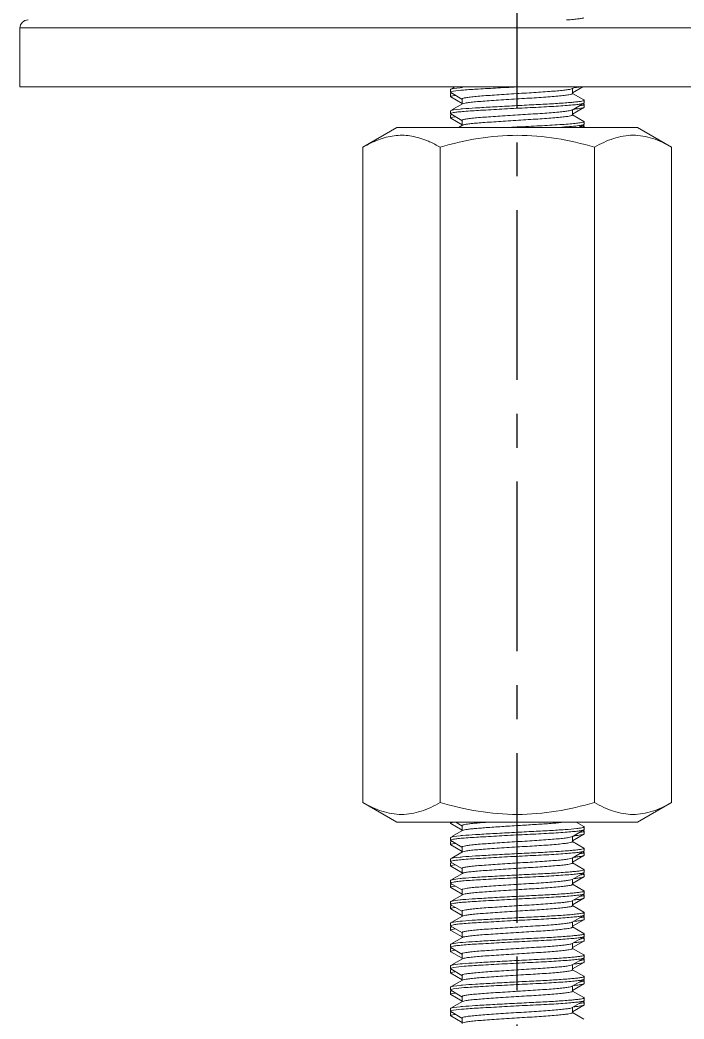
# Model space of a CAD drawing. Header units: millimetres. Extents: x 1334 to 1928, y -1757 to -1337.
# Drawn here: x 1441.32 to 1466.16, y -1656.59 to -1619.19 of the extents above; entities that cross this region are included whole.
import ezdxf

# ---------------------------------------------------------------- set-up
doc = ezdxf.new("R2010")
doc.units = ezdxf.units.MM
doc.header["$LTSCALE"] = 0.1
doc.linetypes.add('CENTERX2', pattern=[101.6, 63.5, -12.7, 12.7, -12.7])
doc.layers.get('0').update_dxf_attribs({"lineweight": 13})
doc.layers.add('CENTER', color=1, linetype='CENTERX2')

msp = doc.modelspace()

# ---------------------------------------------------------------- linework, layer by layer
at = {"color": 7, "linetype": 'Continuous'}
for p, q in [((1441.321, -1619.491), (1441.321, -1621.691)), ((1441.321, -1619.491), (1486.61, -1619.491)), ((1486.61, -1621.691), (1441.321, -1621.691)), ((1457.431, -1621.786), (1457.42, -1621.798)), ((1457.42, -1621.798), (1457.42, -1621.898)), ((1457.533, -1621.758), (1457.431, -1621.786)), ((1457.595, -1621.691), (1457.476, -1621.76)), ((1457.782, -1621.726), (1457.533, -1621.758)), ((1461.976, -1621.76), (1461.942, -1621.774)), ((1461.977, -1621.761), (1461.987, -1621.754)), ((1461.987, -1621.754), (1462.097, -1621.691)), ((1461.987, -1621.914), (1462.372, -1621.691)), ((1461.987, -1621.948), (1461.987, -1621.748)), ((1462.041, -1621.73), (1462.333, -1621.691)), ((1457.43, -1621.908), (1457.42, -1621.898)), ((1457.429, -1621.948), (1457.42, -1621.958)), ((1457.42, -1621.958), (1457.42, -1622.058)), ((1457.42, -1622.058), (1457.438, -1622.044)), ((1457.429, -1622.068), (1457.42, -1622.058)), ((1457.421, -1621.898), (1457.434, -1621.884)), ((1457.44, -1621.944), (1457.429, -1621.948)), ((1457.429, -1622.068), (1457.853, -1622.314)), ((1457.43, -1621.909), (1457.851, -1622.153)), ((1457.434, -1621.884), (1457.443, -1621.881)), ((1457.463, -1621.936), (1457.44, -1621.944)), ((1457.443, -1621.881), (1457.533, -1621.858)), ((1457.444, -1622.042), (1457.577, -1622.014)), ((1457.853, -1622.148), (1457.853, -1622.334)), ((1462.41, -1622.186), (1461.987, -1621.941)), ((1462.42, -1622.198), (1462.379, -1622.22)), ((1462.41, -1622.186), (1462.42, -1622.198)), ((1462.42, -1622.198), (1462.42, -1622.298)), ((1457.533, -1622.558), (1457.431, -1622.586)), ((1457.866, -1622.334), (1457.476, -1622.56)), ((1457.782, -1622.526), (1457.533, -1622.558)), ((1457.876, -1622.329), (1457.866, -1622.334)), ((1461.976, -1622.56), (1461.959, -1622.568)), ((1461.977, -1622.561), (1462.411, -1622.309)), ((1461.987, -1622.714), (1462.412, -1622.468)), ((1461.987, -1622.748), (1461.987, -1622.548)), ((1462.397, -1622.375), (1462.264, -1622.403)), ((1462.412, -1622.348), (1462.377, -1622.328)), ((1462.403, -1622.372), (1462.397, -1622.375)), ((1462.421, -1622.358), (1462.403, -1622.372)), ((1462.411, -1622.308), (1462.42, -1622.298)), ((1462.412, -1622.348), (1462.42, -1622.358)), ((1462.412, -1622.468), (1462.42, -1622.458)), ((1462.42, -1622.358), (1462.42, -1622.458)), ((1457.42, -1622.598), (1457.42, -1622.698)), ((1457.42, -1622.698), (1457.434, -1622.684)), ((1457.43, -1622.708), (1457.42, -1622.698)), ((1457.429, -1622.748), (1457.42, -1622.758)), ((1457.42, -1622.758), (1457.42, -1622.858)), ((1457.42, -1622.858), (1457.438, -1622.844)), ((1457.429, -1622.868), (1457.42, -1622.858)), ((1457.431, -1622.586), (1457.421, -1622.598)), ((1457.439, -1622.744), (1457.429, -1622.748)), ((1457.429, -1622.868), (1457.853, -1623.114)), ((1457.43, -1622.709), (1457.851, -1622.953)), ((1457.434, -1622.684), (1457.443, -1622.681)), ((1457.463, -1622.736), (1457.439, -1622.744)), ((1457.443, -1622.681), (1457.533, -1622.658)), ((1457.444, -1622.842), (1457.577, -1622.814)), ((1457.853, -1622.948), (1457.853, -1623.134)), ((1462.41, -1622.986), (1461.987, -1622.741)), ((1455.42, -1623.218), (1454.147, -1623.953)), ((1455.421, -1623.218), (1464.42, -1623.218)), ((1457.866, -1623.134), (1457.721, -1623.218)), ((1457.898, -1623.121), (1457.866, -1623.134)), ((1459.919, -1623.196), (1459.502, -1623.218)), ((1462.223, -1623.218), (1462.411, -1623.109)), ((1462.397, -1623.175), (1462.264, -1623.203)), ((1462.412, -1623.148), (1462.377, -1623.128)), ((1462.403, -1623.172), (1462.397, -1623.175)), ((1462.421, -1623.158), (1462.403, -1623.172)), ((1462.41, -1622.986), (1462.42, -1622.998)), ((1462.411, -1623.108), (1462.42, -1623.098)), ((1462.412, -1623.148), (1462.42, -1623.158)), ((1462.42, -1622.998), (1462.42, -1623.098)), ((1462.42, -1623.158), (1462.42, -1623.218)), ((1464.42, -1623.218), (1465.694, -1623.953)), ((1454.147, -1648.483), (1454.147, -1623.953)), ((1454.356, -1623.833), (1454.363, -1623.829)), ((1454.363, -1623.829), (1454.375, -1623.821)), ((1457.034, -1648.483), (1457.034, -1623.953)), ((1462.807, -1648.483), (1462.807, -1623.953)), ((1465.485, -1623.833), (1465.478, -1623.829)), ((1465.694, -1648.483), (1465.694, -1623.953)), ((1455.42, -1649.218), (1454.147, -1648.483)), ((1454.363, -1648.607), (1454.354, -1648.602)), ((1454.378, -1648.616), (1454.363, -1648.607)), ((1464.42, -1649.218), (1465.694, -1648.483)), ((1465.478, -1648.607), (1465.486, -1648.602)), ((1464.42, -1649.218), (1455.421, -1649.218)), ((1457.42, -1649.218), (1457.42, -1649.258)), ((1457.42, -1649.258), (1457.438, -1649.244)), ((1457.429, -1649.268), (1457.42, -1649.258)), ((1457.429, -1649.268), (1457.853, -1649.514)), ((1457.444, -1649.242), (1457.551, -1649.218)), ((1457.618, -1649.218), (1457.851, -1649.353)), ((1457.853, -1649.348), (1457.853, -1649.548)), ((1462.41, -1649.386), (1462.12, -1649.218)), ((1462.42, -1649.398), (1462.379, -1649.42)), ((1462.41, -1649.386), (1462.42, -1649.398)), ((1462.411, -1649.508), (1462.42, -1649.498)), ((1462.42, -1649.398), (1462.42, -1649.498)), ((1457.42, -1649.798), (1457.42, -1649.898)), ((1457.431, -1649.786), (1457.421, -1649.798)), ((1457.533, -1649.758), (1457.431, -1649.786)), ((1457.443, -1649.881), (1457.533, -1649.858)), ((1457.866, -1649.534), (1457.476, -1649.76)), ((1457.782, -1649.726), (1457.533, -1649.758)), ((1457.873, -1649.53), (1457.866, -1649.534)), ((1461.976, -1649.76), (1461.951, -1649.771)), ((1461.977, -1649.761), (1462.411, -1649.509)), ((1461.987, -1649.914), (1462.412, -1649.668)), ((1461.987, -1649.948), (1461.987, -1649.761)), ((1462.397, -1649.575), (1462.264, -1649.603)), ((1462.412, -1649.548), (1462.377, -1649.528)), ((1462.403, -1649.572), (1462.397, -1649.575)), ((1462.421, -1649.558), (1462.403, -1649.572)), ((1462.412, -1649.548), (1462.42, -1649.558)), ((1462.412, -1649.668), (1462.42, -1649.658)), ((1462.42, -1649.558), (1462.42, -1649.658)), ((1457.43, -1649.908), (1457.42, -1649.898)), ((1457.429, -1649.948), (1457.42, -1649.958)), ((1457.42, -1649.958), (1457.42, -1650.058)), ((1457.42, -1650.058), (1457.438, -1650.044)), ((1457.429, -1650.068), (1457.42, -1650.058)), ((1457.421, -1649.898), (1457.435, -1649.884)), ((1457.439, -1649.944), (1457.429, -1649.948)), ((1457.429, -1650.068), (1457.853, -1650.314)), ((1457.43, -1649.909), (1457.851, -1650.153)), ((1457.435, -1649.884), (1457.443, -1649.881)), ((1457.463, -1649.936), (1457.439, -1649.944)), ((1457.444, -1650.042), (1457.577, -1650.014)), ((1457.853, -1650.148), (1457.853, -1650.348)), ((1462.41, -1650.186), (1461.987, -1649.941)), ((1462.41, -1650.186), (1462.42, -1650.198)), ((1462.42, -1650.198), (1462.42, -1650.298)), ((1457.42, -1650.598), (1457.42, -1650.698)), ((1457.431, -1650.586), (1457.421, -1650.598)), ((1457.533, -1650.558), (1457.431, -1650.586)), ((1457.866, -1650.334), (1457.476, -1650.56)), ((1457.782, -1650.526), (1457.533, -1650.558)), ((1457.881, -1650.327), (1457.866, -1650.334)), ((1461.976, -1650.56), (1461.957, -1650.568)), ((1461.977, -1650.561), (1462.411, -1650.309)), ((1461.987, -1650.714), (1462.412, -1650.468)), ((1461.987, -1650.748), (1461.987, -1650.561)), ((1462.397, -1650.375), (1462.264, -1650.403)), ((1462.412, -1650.348), (1462.377, -1650.328)), ((1462.403, -1650.372), (1462.397, -1650.375)), ((1462.42, -1650.358), (1462.403, -1650.372)), ((1462.411, -1650.308), (1462.42, -1650.298)), ((1462.412, -1650.348), (1462.42, -1650.358)), ((1462.412, -1650.468), (1462.42, -1650.458)), ((1462.42, -1650.358), (1462.42, -1650.458)), ((1457.43, -1650.708), (1457.42, -1650.698)), ((1457.429, -1650.748), (1457.42, -1650.758)), ((1457.42, -1650.758), (1457.42, -1650.858)), ((1457.42, -1650.858), (1457.438, -1650.844)), ((1457.429, -1650.868), (1457.42, -1650.858)), ((1457.421, -1650.698), (1457.435, -1650.684)), ((1457.44, -1650.744), (1457.429, -1650.748)), ((1457.429, -1650.868), (1457.853, -1651.114)), ((1457.43, -1650.709), (1457.851, -1650.953)), ((1457.435, -1650.684), (1457.443, -1650.681)), ((1457.463, -1650.736), (1457.44, -1650.744)), ((1457.443, -1650.681), (1457.533, -1650.658)), ((1457.444, -1650.842), (1457.577, -1650.814)), ((1457.853, -1650.948), (1457.853, -1651.148)), ((1462.41, -1650.986), (1461.987, -1650.741)), ((1462.42, -1650.998), (1462.379, -1651.02)), ((1462.41, -1650.986), (1462.42, -1650.998)), ((1462.42, -1650.998), (1462.42, -1651.098)), ((1457.533, -1651.358), (1457.431, -1651.386)), ((1457.866, -1651.134), (1457.476, -1651.36)), ((1457.782, -1651.326), (1457.533, -1651.358)), ((1457.901, -1651.12), (1457.866, -1651.134)), ((1461.977, -1651.361), (1461.968, -1651.365)), ((1461.977, -1651.361), (1462.411, -1651.109)), ((1461.987, -1651.514), (1462.412, -1651.268)), ((1461.987, -1651.548), (1461.987, -1651.361)), ((1462.397, -1651.175), (1462.264, -1651.203)), ((1462.412, -1651.148), (1462.377, -1651.128)), ((1462.403, -1651.172), (1462.397, -1651.175)), ((1462.42, -1651.158), (1462.403, -1651.172)), ((1462.411, -1651.108), (1462.42, -1651.098)), ((1462.412, -1651.148), (1462.42, -1651.158)), ((1462.412, -1651.268), (1462.42, -1651.258)), ((1462.42, -1651.158), (1462.42, -1651.258)), ((1457.431, -1651.386), (1457.42, -1651.398)), ((1457.42, -1651.398), (1457.42, -1651.498)), ((1457.43, -1651.508), (1457.42, -1651.498)), ((1457.429, -1651.548), (1457.42, -1651.558)), ((1457.42, -1651.558), (1457.42, -1651.658)), ((1457.42, -1651.658), (1457.439, -1651.644)), ((1457.429, -1651.668), (1457.42, -1651.658)), ((1457.421, -1651.498), (1457.434, -1651.484)), ((1457.44, -1651.544), (1457.429, -1651.548)), ((1457.429, -1651.668), (1457.853, -1651.914)), ((1457.43, -1651.509), (1457.851, -1651.753)), ((1457.434, -1651.484), (1457.443, -1651.481)), ((1457.463, -1651.536), (1457.44, -1651.544)), ((1457.443, -1651.481), (1457.533, -1651.458)), ((1457.444, -1651.642), (1457.577, -1651.614)), ((1457.853, -1651.748), (1457.853, -1651.934)), ((1462.41, -1651.786), (1461.987, -1651.541)), ((1457.866, -1651.934), (1457.476, -1652.16)), ((1457.874, -1651.93), (1457.866, -1651.934)), ((1461.977, -1652.161), (1462.411, -1651.909)), ((1461.987, -1652.314), (1462.412, -1652.068)), ((1462.397, -1651.975), (1462.264, -1652.003)), ((1462.412, -1651.948), (1462.377, -1651.928)), ((1462.42, -1651.798), (1462.379, -1651.82)), ((1462.403, -1651.972), (1462.397, -1651.975)), ((1462.421, -1651.958), (1462.403, -1651.972)), ((1462.41, -1651.786), (1462.42, -1651.798)), ((1462.411, -1651.908), (1462.42, -1651.898)), ((1462.412, -1651.948), (1462.42, -1651.958)), ((1462.412, -1652.068), (1462.42, -1652.058)), ((1462.42, -1651.798), (1462.42, -1651.898)), ((1462.42, -1651.958), (1462.42, -1652.058)), ((1457.42, -1652.198), (1457.42, -1652.298)), ((1457.42, -1652.298), (1457.434, -1652.284)), ((1457.43, -1652.308), (1457.42, -1652.298)), ((1457.429, -1652.348), (1457.42, -1652.358)), ((1457.42, -1652.358), (1457.42, -1652.458)), ((1457.42, -1652.458), (1457.438, -1652.444)), ((1457.429, -1652.468), (1457.42, -1652.458)), ((1457.431, -1652.186), (1457.421, -1652.198)), ((1457.439, -1652.344), (1457.429, -1652.348)), ((1457.429, -1652.468), (1457.853, -1652.714)), ((1457.43, -1652.309), (1457.851, -1652.553)), ((1457.533, -1652.158), (1457.431, -1652.186)), ((1457.434, -1652.284), (1457.443, -1652.281)), ((1457.463, -1652.336), (1457.439, -1652.344)), ((1457.443, -1652.281), (1457.533, -1652.258)), ((1457.444, -1652.442), (1457.577, -1652.414)), ((1457.782, -1652.126), (1457.533, -1652.158)), ((1461.976, -1652.16), (1461.946, -1652.173)), ((1461.987, -1652.348), (1461.987, -1652.161)), ((1462.41, -1652.586), (1461.987, -1652.341)), ((1457.866, -1652.734), (1457.476, -1652.96)), ((1457.853, -1652.548), (1457.853, -1652.734)), ((1457.885, -1652.725), (1457.866, -1652.734)), ((1461.977, -1652.961), (1462.411, -1652.709)), ((1461.987, -1653.114), (1462.412, -1652.868)), ((1462.397, -1652.775), (1462.264, -1652.803)), ((1462.412, -1652.748), (1462.377, -1652.728)), ((1462.403, -1652.772), (1462.397, -1652.775)), ((1462.421, -1652.758), (1462.403, -1652.772)), ((1462.41, -1652.586), (1462.42, -1652.598)), ((1462.411, -1652.708), (1462.42, -1652.698)), ((1462.412, -1652.748), (1462.42, -1652.758)), ((1462.412, -1652.868), (1462.42, -1652.858)), ((1462.42, -1652.598), (1462.42, -1652.698)), ((1462.42, -1652.758), (1462.42, -1652.858)), ((1457.431, -1652.986), (1457.42, -1652.998)), ((1457.42, -1652.998), (1457.42, -1653.098)), ((1457.42, -1653.098), (1457.435, -1653.084)), ((1457.43, -1653.108), (1457.42, -1653.098)), ((1457.429, -1653.148), (1457.42, -1653.158)), ((1457.42, -1653.158), (1457.42, -1653.258)), ((1457.42, -1653.258), (1457.438, -1653.244)), ((1457.44, -1653.144), (1457.429, -1653.148)), ((1457.43, -1653.109), (1457.851, -1653.353)), ((1457.533, -1652.958), (1457.431, -1652.986)), ((1457.435, -1653.084), (1457.443, -1653.081)), ((1457.463, -1653.136), (1457.44, -1653.144)), ((1457.443, -1653.081), (1457.533, -1653.058)), ((1457.444, -1653.242), (1457.577, -1653.214)), ((1457.782, -1652.926), (1457.533, -1652.958)), ((1461.976, -1652.96), (1461.958, -1652.968)), ((1461.987, -1653.148), (1461.987, -1652.961)), ((1462.41, -1653.386), (1461.987, -1653.141)), ((1457.429, -1653.268), (1457.42, -1653.258)), ((1457.429, -1653.268), (1457.853, -1653.514)), ((1457.866, -1653.534), (1457.476, -1653.76)), ((1457.853, -1653.348), (1457.853, -1653.534)), ((1457.871, -1653.531), (1457.866, -1653.534)), ((1461.977, -1653.761), (1462.411, -1653.509)), ((1462.397, -1653.575), (1462.264, -1653.603)), ((1462.412, -1653.548), (1462.377, -1653.528)), ((1462.42, -1653.398), (1462.379, -1653.42)), ((1462.403, -1653.572), (1462.397, -1653.575)), ((1462.42, -1653.558), (1462.403, -1653.572)), ((1462.41, -1653.386), (1462.42, -1653.398)), ((1462.411, -1653.508), (1462.42, -1653.498)), ((1462.412, -1653.548), (1462.42, -1653.558)), ((1462.42, -1653.398), (1462.42, -1653.498)), ((1462.42, -1653.558), (1462.42, -1653.658)), ((1457.431, -1653.786), (1457.42, -1653.798)), ((1457.42, -1653.798), (1457.42, -1653.898)), ((1457.42, -1653.898), (1457.435, -1653.884)), ((1457.43, -1653.908), (1457.42, -1653.898)), ((1457.429, -1653.948), (1457.42, -1653.958)), ((1457.42, -1653.958), (1457.42, -1654.058)), ((1457.44, -1653.944), (1457.429, -1653.948)), ((1457.43, -1653.909), (1457.851, -1654.153)), ((1457.533, -1653.758), (1457.431, -1653.786)), ((1457.435, -1653.884), (1457.443, -1653.881)), ((1457.463, -1653.936), (1457.44, -1653.944)), ((1457.443, -1653.881), (1457.533, -1653.858)), ((1457.782, -1653.726), (1457.533, -1653.758)), ((1461.977, -1653.761), (1461.968, -1653.765)), ((1461.987, -1653.914), (1462.412, -1653.668)), ((1461.987, -1653.948), (1461.987, -1653.761)), ((1462.41, -1654.186), (1461.987, -1653.941)), ((1462.412, -1653.668), (1462.42, -1653.658)), ((1457.42, -1654.058), (1457.438, -1654.044)), ((1457.429, -1654.068), (1457.42, -1654.058)), ((1457.429, -1654.068), (1457.853, -1654.314)), ((1457.444, -1654.042), (1457.577, -1654.014)), ((1457.866, -1654.334), (1457.476, -1654.56)), ((1457.853, -1654.148), (1457.853, -1654.334)), ((1457.877, -1654.329), (1457.866, -1654.334)), ((1461.977, -1654.561), (1462.411, -1654.309)), ((1462.412, -1654.348), (1462.377, -1654.328)), ((1462.42, -1654.198), (1462.379, -1654.22)), ((1462.421, -1654.358), (1462.403, -1654.372)), ((1462.41, -1654.186), (1462.42, -1654.198)), ((1462.411, -1654.308), (1462.42, -1654.298)), ((1462.412, -1654.348), (1462.42, -1654.358)), ((1462.42, -1654.198), (1462.42, -1654.298)), ((1462.42, -1654.358), (1462.42, -1654.458)), ((1457.42, -1654.598), (1457.42, -1654.698)), ((1457.42, -1654.698), (1457.435, -1654.684)), ((1457.43, -1654.708), (1457.42, -1654.698)), ((1457.431, -1654.586), (1457.421, -1654.598)), ((1457.43, -1654.709), (1457.851, -1654.953)), ((1457.533, -1654.558), (1457.431, -1654.586)), ((1457.435, -1654.684), (1457.443, -1654.681)), ((1457.463, -1654.736), (1457.44, -1654.744)), ((1457.443, -1654.681), (1457.533, -1654.658)), ((1457.782, -1654.526), (1457.533, -1654.558)), ((1461.976, -1654.56), (1461.94, -1654.574)), ((1461.987, -1654.714), (1462.412, -1654.468)), ((1461.987, -1654.748), (1461.987, -1654.561)), ((1462.397, -1654.375), (1462.264, -1654.403)), ((1462.403, -1654.372), (1462.397, -1654.375)), ((1462.412, -1654.468), (1462.42, -1654.458)), ((1457.429, -1654.748), (1457.42, -1654.758)), ((1457.42, -1654.758), (1457.42, -1654.858)), ((1457.42, -1654.858), (1457.438, -1654.844)), ((1457.429, -1654.868), (1457.42, -1654.858)), ((1457.44, -1654.744), (1457.429, -1654.748)), ((1457.429, -1654.868), (1457.853, -1655.114)), ((1457.444, -1654.842), (1457.577, -1654.814)), ((1457.853, -1654.948), (1457.853, -1655.148)), ((1461.977, -1655.361), (1462.411, -1655.109)), ((1462.41, -1654.986), (1461.987, -1654.741)), ((1462.42, -1654.998), (1462.379, -1655.02)), ((1462.41, -1654.986), (1462.42, -1654.998)), ((1462.411, -1655.108), (1462.42, -1655.098)), ((1462.42, -1654.998), (1462.42, -1655.098)), ((1457.431, -1655.386), (1457.42, -1655.398)), ((1457.42, -1655.398), (1457.42, -1655.498)), ((1457.42, -1655.498), (1457.435, -1655.484)), ((1457.533, -1655.358), (1457.431, -1655.386)), ((1457.435, -1655.484), (1457.443, -1655.481)), ((1457.443, -1655.481), (1457.533, -1655.458)), ((1457.866, -1655.134), (1457.476, -1655.36)), ((1457.782, -1655.326), (1457.533, -1655.358)), ((1457.897, -1655.121), (1457.866, -1655.134)), ((1461.976, -1655.36), (1461.959, -1655.367)), ((1461.987, -1655.514), (1462.412, -1655.268)), ((1461.987, -1655.548), (1461.987, -1655.361)), ((1462.397, -1655.175), (1462.264, -1655.203)), ((1462.412, -1655.148), (1462.377, -1655.128)), ((1462.403, -1655.172), (1462.397, -1655.175)), ((1462.421, -1655.158), (1462.403, -1655.172)), ((1462.412, -1655.148), (1462.42, -1655.158)), ((1462.412, -1655.268), (1462.42, -1655.258)), ((1462.42, -1655.158), (1462.42, -1655.258)), ((1457.43, -1655.508), (1457.42, -1655.498)), ((1457.429, -1655.548), (1457.42, -1655.558)), ((1457.42, -1655.558), (1457.42, -1655.658)), ((1457.42, -1655.658), (1457.438, -1655.644)), ((1457.429, -1655.668), (1457.42, -1655.658)), ((1457.44, -1655.544), (1457.429, -1655.548)), ((1457.429, -1655.668), (1457.853, -1655.914)), ((1457.43, -1655.509), (1457.851, -1655.753)), ((1457.463, -1655.536), (1457.44, -1655.544)), ((1457.444, -1655.642), (1457.577, -1655.614)), ((1457.853, -1655.748), (1457.853, -1655.948)), ((1462.41, -1655.786), (1461.987, -1655.541)), ((1462.42, -1655.798), (1462.379, -1655.82)), ((1462.41, -1655.786), (1462.42, -1655.798)), ((1462.42, -1655.798), (1462.42, -1655.898)), ((1457.431, -1656.186), (1457.42, -1656.198)), ((1457.42, -1656.198), (1457.42, -1656.298)), ((1457.533, -1656.158), (1457.431, -1656.186)), ((1457.866, -1655.934), (1457.476, -1656.16)), ((1457.782, -1656.126), (1457.533, -1656.158)), ((1457.873, -1655.93), (1457.866, -1655.934)), ((1461.977, -1656.161), (1461.969, -1656.165)), ((1461.977, -1656.161), (1462.411, -1655.909)), ((1461.987, -1656.314), (1462.412, -1656.068)), ((1461.987, -1656.348), (1461.987, -1656.161)), ((1462.397, -1655.975), (1462.264, -1656.003)), ((1462.412, -1655.948), (1462.377, -1655.928)), ((1462.403, -1655.972), (1462.397, -1655.975)), ((1462.42, -1655.958), (1462.403, -1655.972)), ((1462.411, -1655.908), (1462.42, -1655.898)), ((1462.412, -1655.948), (1462.42, -1655.958)), ((1462.412, -1656.068), (1462.42, -1656.058)), ((1462.42, -1655.958), (1462.42, -1656.058)), ((1457.43, -1656.308), (1457.42, -1656.298)), ((1457.429, -1656.348), (1457.42, -1656.358)), ((1457.42, -1656.358), (1457.42, -1656.458)), ((1457.42, -1656.458), (1457.438, -1656.444)), ((1457.429, -1656.468), (1457.42, -1656.458)), ((1457.421, -1656.298), (1457.435, -1656.284)), ((1457.44, -1656.344), (1457.429, -1656.348)), ((1457.429, -1656.468), (1457.853, -1656.714)), ((1457.43, -1656.309), (1457.851, -1656.553)), ((1457.435, -1656.284), (1457.443, -1656.281)), ((1457.463, -1656.336), (1457.44, -1656.344)), ((1457.443, -1656.281), (1457.533, -1656.258)), ((1457.444, -1656.442), (1457.577, -1656.414)), ((1457.853, -1656.548), (1457.853, -1656.748)), ((1462.41, -1656.586), (1461.987, -1656.341))]:
    msp.add_line(p, q, dxfattribs=at)
for centre, radius, start, end in [((1441.621, -1619.491), 0.3, 90, 180), ((1458.571, -1629.626), 7.939, 95.0737, 95.7026), ((1457.493, -1622.18), 0.147, 109.586, 111.9545), ((1457.957, -1624.527), 2.541, 98.0867, 98.5901), ((1458.579, -1630.508), 8.021, 95.0769, 95.6998), ((1461.899, -1619.989), 2.441, 278.2641, 278.6007), ((1457.492, -1622.975), 0.141, 109.8032, 112.2534), ((1457.968, -1625.413), 2.628, 98.0707, 98.5583), ((1461.887, -1620.709), 2.522, 278.2611, 278.5866), ((1457.491, -1649.373), 0.14, 109.6409, 112.122), ((1458.582, -1657.738), 8.052, 95.0762, 95.697), ((1461.894, -1647.15), 2.48, 278.2517, 278.5833), ((1457.493, -1650.179), 0.145, 109.5085, 111.9084), ((1457.955, -1652.508), 2.523, 98.1069, 98.6128), ((1458.58, -1658.527), 8.04, 95.075, 95.6956), ((1461.889, -1647.922), 2.509, 278.2693, 278.5964), ((1457.493, -1650.981), 0.147, 109.5524, 111.9183), ((1457.955, -1653.31), 2.525, 98.0912, 98.5977), ((1458.572, -1659.233), 7.946, 95.0753, 95.7036), ((1461.886, -1648.699), 2.532, 278.2486, 278.5735), ((1457.493, -1651.779), 0.145, 109.6762, 112.0684), ((1457.962, -1654.168), 2.583, 98.0775, 98.5732), ((1458.58, -1660.116), 8.029, 95.0771, 95.6994), ((1461.897, -1649.58), 2.451, 278.2608, 278.5962), ((1457.491, -1652.574), 0.14, 109.7552, 112.2239), ((1457.969, -1655.013), 2.628, 98.0753, 98.5626), ((1461.887, -1650.312), 2.519, 278.2631, 278.5889), ((1457.492, -1653.377), 0.143, 109.6671, 112.0851), ((1457.968, -1655.805), 2.62, 98.0796, 98.5681), ((1458.582, -1660.947), 8.06, 95.0759, 95.6951), ((1461.886, -1651.095), 2.536, 278.2477, 278.572), ((1458.57, -1661.623), 7.936, 95.0712, 95.7003), ((1457.493, -1654.179), 0.146, 109.7032, 112.0783), ((1457.966, -1656.596), 2.612, 98.0804, 98.5701), ((1458.578, -1662.502), 8.015, 95.077, 95.7001), ((1461.901, -1652.005), 2.425, 278.2705, 278.6091), ((1457.493, -1654.977), 0.143, 109.792, 112.2064), ((1457.966, -1657.394), 2.609, 98.083, 98.5729), ((1458.584, -1663.379), 8.093, 95.0729, 95.6899), ((1461.887, -1652.706), 2.525, 278.2575, 278.5828), ((1457.491, -1655.773), 0.14, 109.7919, 112.2641), ((1457.965, -1658.186), 2.601, 98.0907, 98.5818), ((1458.572, -1664.051), 7.964, 95.0689, 95.6959), ((1461.885, -1653.491), 2.541, 278.2457, 278.5696), ((1457.491, -1656.573), 0.139, 109.6539, 112.1378), ((1457.962, -1658.96), 2.575, 98.101, 98.5969)]:
    msp.add_arc(centre, radius, start, end, dxfattribs=at)
for points, knots in [([(1461.765, -1619.191), (1461.85, -1619.184), (1462.001, -1619.171), (1462.196, -1619.151), (1462.324, -1619.131), (1462.392, -1619.12), (1462.411, -1619.109)], [0, 0, 0, 0, 0.394933, 0.695146, 0.895334, 1, 1, 1, 1]), ([(1457.533, -1621.858), (1457.656, -1621.836), (1457.966, -1621.808), (1458.52, -1621.773), (1459.224, -1621.733), (1459.741, -1621.705), (1460.014, -1621.691)], [0, 0, 0, 0, 0.149669, 0.375609, 0.670392, 1, 1, 1, 1]), ([(1461.942, -1621.774), (1461.905, -1621.785), (1461.808, -1621.801), (1461.633, -1621.824), (1461.401, -1621.846), (1461.002, -1621.878), (1460.43, -1621.915), (1459.829, -1621.952), (1459.338, -1621.983), (1458.991, -1622.006), (1458.675, -1622.028), (1458.401, -1622.051), (1458.177, -1622.074), (1458.012, -1622.095), (1457.911, -1622.116), (1457.866, -1622.131), (1457.854, -1622.142), (1457.854, -1622.147)], [0, 0, 0, 0, 0.028056, 0.071344, 0.128535, 0.197984, 0.363611, 0.546472, 0.636753, 0.722219, 0.80014, 0.867837, 0.923006, 0.964087, 0.9897, 0.99654, 1, 1, 1, 1]), ([(1461.987, -1621.948), (1461.987, -1621.953), (1461.974, -1621.964), (1461.93, -1621.978), (1461.827, -1621.997), (1461.658, -1622.02), (1461.423, -1622.044), (1461.136, -1622.068), (1460.81, -1622.092), (1460.458, -1622.113), (1459.957, -1622.143), (1459.453, -1622.175), (1458.966, -1622.209), (1458.649, -1622.232), (1458.377, -1622.252), (1458.157, -1622.274), (1457.995, -1622.298), (1457.907, -1622.316), (1457.876, -1622.329)], [0, 0, 0, 0, 0.003545, 0.010353, 0.035475, 0.077307, 0.135156, 0.206294, 0.286631, 0.371665, 0.462029, 0.650383, 0.738132, 0.81559, 0.880981, 0.935565, 0.976138, 1, 1, 1, 1]), ([(1457.533, -1622.658), (1457.589, -1622.648), (1457.721, -1622.632), (1458.058, -1622.6), (1458.604, -1622.569), (1459.363, -1622.525), (1460.185, -1622.481), (1460.866, -1622.449), (1461.368, -1622.42), (1461.695, -1622.397), (1461.969, -1622.375), (1462.178, -1622.353), (1462.31, -1622.335), (1462.38, -1622.321), (1462.403, -1622.313), (1462.411, -1622.309)], [0, 0, 0, 0, 0.034434, 0.081965, 0.207019, 0.370016, 0.547692, 0.711906, 0.787814, 0.855915, 0.912853, 0.956297, 0.985133, 0.994212, 1, 1, 1, 1]), ([(1461.959, -1622.568), (1461.927, -1622.579), (1461.839, -1622.595), (1461.676, -1622.618), (1461.452, -1622.642), (1461.175, -1622.666), (1460.855, -1622.688), (1460.375, -1622.718), (1459.877, -1622.748), (1459.378, -1622.781), (1459.023, -1622.805), (1458.699, -1622.827), (1458.417, -1622.849), (1458.187, -1622.871), (1458.031, -1622.892), (1457.939, -1622.909), (1457.894, -1622.922), (1457.867, -1622.932), (1457.853, -1622.943), (1457.853, -1622.948)], [0, 0, 0, 0, 0.02432, 0.064768, 0.119925, 0.187799, 0.266283, 0.352636, 0.536923, 0.628622, 0.715722, 0.795143, 0.864343, 0.920915, 0.962882, 0.978058, 0.989237, 0.996405, 1, 1, 1, 1]), ([(1462.379, -1622.22), (1462.35, -1622.228), (1462.273, -1622.24), (1462.132, -1622.258), (1461.94, -1622.277), (1461.598, -1622.305), (1461.097, -1622.337), (1460.432, -1622.369), (1459.721, -1622.406), (1459.023, -1622.444), (1458.406, -1622.48), (1458.032, -1622.504), (1457.869, -1622.518)], [0, 0, 0, 0, 0.020022, 0.051539, 0.094474, 0.147949, 0.279157, 0.427456, 0.589754, 0.751456, 0.891614, 1, 1, 1, 1]), ([(1462.041, -1622.53), (1462.089, -1622.525), (1462.174, -1622.515), (1462.284, -1622.501), (1462.36, -1622.486), (1462.399, -1622.475), (1462.412, -1622.468)], [0, 0, 0, 0, 0.383952, 0.679792, 0.884972, 1, 1, 1, 1]), ([(1461.987, -1622.748), (1461.987, -1622.753), (1461.975, -1622.764), (1461.932, -1622.777), (1461.834, -1622.796), (1461.671, -1622.818), (1461.444, -1622.842), (1461.166, -1622.866), (1460.85, -1622.889), (1460.507, -1622.91), (1460.018, -1622.939), (1459.414, -1622.978), (1458.839, -1623.018), (1458.441, -1623.047), (1458.211, -1623.068), (1458.034, -1623.091), (1457.936, -1623.109), (1457.898, -1623.121)], [0, 0, 0, 0, 0.003445, 0.009991, 0.034305, 0.074784, 0.130779, 0.199937, 0.278516, 0.361734, 0.450091, 0.635981, 0.803129, 0.870263, 0.927181, 0.971395, 1, 1, 1, 1]), ([(1462.379, -1623.02), (1462.343, -1623.03), (1462.244, -1623.044), (1462.061, -1623.066), (1461.808, -1623.088), (1461.367, -1623.121), (1460.731, -1623.156), (1460.2, -1623.181), (1459.919, -1623.196)], [0, 0, 0, 0, 0.045769, 0.121063, 0.224926, 0.353617, 0.658719, 1, 1, 1, 1]), ([(1461.386, -1623.218), (1461.521, -1623.209), (1461.762, -1623.192), (1462.041, -1623.168), (1462.215, -1623.148), (1462.305, -1623.135), (1462.367, -1623.124), (1462.4, -1623.115), (1462.411, -1623.109)], [0, 0, 0, 0, 0.393503, 0.699882, 0.814628, 0.902163, 0.96318, 1, 1, 1, 1]), ([(1462.42, -1622.998), (1462.42, -1623.003), (1462.404, -1623.014), (1462.39, -1623.018), (1462.379, -1623.02)], [0, 0, 0, 0, 0.324824, 1, 1, 1, 1]), ([(1454.147, -1623.953), (1454.332, -1623.846), (1454.706, -1623.66), (1455.209, -1623.524), (1455.61, -1623.5), (1456.012, -1623.531), (1456.306, -1623.616), (1456.496, -1623.69)], [0, 0, 0, 0, 0.261178, 0.508939, 0.630156, 0.751483, 1, 1, 1, 1]), ([(1456.496, -1623.69), (1456.541, -1623.708), (1456.725, -1623.785), (1456.903, -1623.878), (1457.034, -1623.953)], [0, 0, 0, 0, 0.245289, 1, 1, 1, 1]), ([(1457.034, -1623.953), (1457.503, -1623.818), (1458.455, -1623.592), (1459.432, -1623.507), (1459.92, -1623.507)], [0, 0, 0, 0, 0.500092, 1, 1, 1, 1]), ([(1459.92, -1623.507), (1460.408, -1623.507), (1461.386, -1623.592), (1462.338, -1623.818), (1462.807, -1623.953)], [0, 0, 0, 0, 0.499909, 1, 1, 1, 1]), ([(1462.807, -1623.953), (1463.034, -1623.822), (1463.385, -1623.653), (1463.881, -1623.528), (1464.251, -1623.496), (1464.621, -1623.528), (1464.987, -1623.62), (1465.346, -1623.764), (1465.579, -1623.887), (1465.694, -1623.953)], [0, 0, 0, 0, 0.256962, 0.37956, 0.499815, 0.620066, 0.742661, 0.869139, 1, 1, 1, 1]), ([(1457.034, -1648.483), (1456.807, -1648.613), (1456.455, -1648.783), (1455.96, -1648.908), (1455.59, -1648.94), (1455.22, -1648.908), (1454.854, -1648.816), (1454.494, -1648.672), (1454.262, -1648.549), (1454.147, -1648.483)], [0, 0, 0, 0, 0.256962, 0.37956, 0.499815, 0.620066, 0.742661, 0.869139, 1, 1, 1, 1]), ([(1459.92, -1648.929), (1459.432, -1648.929), (1458.455, -1648.844), (1457.503, -1648.618), (1457.034, -1648.483)], [0, 0, 0, 0, 0.499908, 1, 1, 1, 1]), ([(1462.807, -1648.483), (1462.338, -1648.618), (1461.386, -1648.844), (1460.408, -1648.929), (1459.92, -1648.929)], [0, 0, 0, 0, 0.500091, 1, 1, 1, 1]), ([(1465.694, -1648.483), (1465.467, -1648.613), (1465.116, -1648.783), (1464.621, -1648.908), (1464.251, -1648.94), (1463.881, -1648.908), (1463.515, -1648.816), (1463.155, -1648.672), (1462.923, -1648.549), (1462.807, -1648.483)], [0, 0, 0, 0, 0.256962, 0.37956, 0.499815, 0.620066, 0.742661, 0.869139, 1, 1, 1, 1]), ([(1458.833, -1649.218), (1458.697, -1649.228), (1458.505, -1649.243), (1458.266, -1649.264), (1458.124, -1649.28), (1458.013, -1649.295), (1457.929, -1649.311), (1457.882, -1649.324), (1457.854, -1649.339), (1457.854, -1649.347)], [0, 0, 0, 0, 0.410268, 0.58088, 0.724818, 0.839456, 0.923268, 0.976034, 1, 1, 1, 1]), ([(1462.379, -1649.42), (1462.35, -1649.428), (1462.273, -1649.44), (1462.052, -1649.468), (1461.663, -1649.5), (1461.097, -1649.537), (1460.432, -1649.569), (1459.721, -1649.606), (1459.023, -1649.644), (1458.406, -1649.68), (1458.032, -1649.704), (1457.869, -1649.718)], [0, 0, 0, 0, 0.020044, 0.051539, 0.147978, 0.279173, 0.427455, 0.589758, 0.751441, 0.891633, 1, 1, 1, 1]), ([(1461.671, -1649.217), (1461.532, -1649.234), (1461.213, -1649.263), (1460.696, -1649.3), (1460.107, -1649.333), (1459.499, -1649.372), (1459.003, -1649.406), (1458.645, -1649.432), (1458.42, -1649.449), (1458.228, -1649.467), (1458.071, -1649.486), (1457.956, -1649.505), (1457.894, -1649.52), (1457.873, -1649.53)], [0, 0, 0, 0, 0.110744, 0.251884, 0.407569, 0.574533, 0.73089, 0.798441, 0.857078, 0.908223, 0.950381, 0.981315, 1, 1, 1, 1]), ([(1457.533, -1649.858), (1457.589, -1649.848), (1457.722, -1649.831), (1458.058, -1649.8), (1458.604, -1649.769), (1459.363, -1649.725), (1460.185, -1649.681), (1460.866, -1649.649), (1461.367, -1649.62), (1461.694, -1649.597), (1461.969, -1649.575), (1462.178, -1649.553), (1462.31, -1649.536), (1462.38, -1649.521), (1462.403, -1649.513), (1462.411, -1649.509)], [0, 0, 0, 0, 0.0345, 0.082065, 0.207027, 0.369994, 0.547699, 0.711888, 0.787714, 0.855866, 0.912818, 0.95624, 0.98505, 0.99417, 1, 1, 1, 1]), ([(1461.951, -1649.771), (1461.917, -1649.782), (1461.824, -1649.799), (1461.655, -1649.821), (1461.427, -1649.843), (1461.029, -1649.876), (1460.456, -1649.914), (1459.853, -1649.951), (1459.358, -1649.982), (1459.007, -1650.005), (1458.687, -1650.027), (1458.409, -1650.05), (1458.182, -1650.073), (1458.015, -1650.095), (1457.912, -1650.115), (1457.867, -1650.131), (1457.854, -1650.142), (1457.854, -1650.147)], [0, 0, 0, 0, 0.026301, 0.06814, 0.12425, 0.192998, 0.358255, 0.541878, 0.63282, 0.719062, 0.797793, 0.866239, 0.922074, 0.963671, 0.989571, 0.996493, 1, 1, 1, 1]), ([(1462.041, -1649.73), (1462.089, -1649.725), (1462.174, -1649.715), (1462.284, -1649.701), (1462.36, -1649.686), (1462.399, -1649.675), (1462.412, -1649.668)], [0, 0, 0, 0, 0.383794, 0.679096, 0.883542, 1, 1, 1, 1]), ([(1462.379, -1650.22), (1462.35, -1650.228), (1462.273, -1650.24), (1462.132, -1650.258), (1461.94, -1650.277), (1461.598, -1650.305), (1461.097, -1650.337), (1460.432, -1650.369), (1459.721, -1650.406), (1459.023, -1650.444), (1458.406, -1650.48), (1458.032, -1650.504), (1457.869, -1650.518)], [0, 0, 0, 0, 0.020079, 0.0516, 0.094538, 0.148001, 0.279313, 0.427522, 0.58973, 0.751406, 0.891555, 1, 1, 1, 1]), ([(1461.987, -1649.948), (1461.987, -1649.953), (1461.975, -1649.964), (1461.93, -1649.978), (1461.829, -1649.997), (1461.661, -1650.019), (1461.428, -1650.044), (1461.143, -1650.068), (1460.819, -1650.091), (1460.469, -1650.112), (1459.971, -1650.142), (1459.469, -1650.174), (1458.983, -1650.208), (1458.665, -1650.231), (1458.392, -1650.251), (1458.169, -1650.273), (1458.003, -1650.296), (1457.913, -1650.314), (1457.881, -1650.327)], [0, 0, 0, 0, 0.003487, 0.010201, 0.035134, 0.076665, 0.134046, 0.20474, 0.284721, 0.369191, 0.459184, 0.646936, 0.734824, 0.812663, 0.878434, 0.933591, 0.975009, 1, 1, 1, 1]), ([(1462.42, -1650.198), (1462.42, -1650.203), (1462.404, -1650.214), (1462.39, -1650.218), (1462.379, -1650.22)], [0, 0, 0, 0, 0.323354, 1, 1, 1, 1]), ([(1457.533, -1650.658), (1457.589, -1650.648), (1457.721, -1650.631), (1458.058, -1650.6), (1458.604, -1650.569), (1459.363, -1650.525), (1460.185, -1650.481), (1460.866, -1650.449), (1461.368, -1650.42), (1461.695, -1650.397), (1461.969, -1650.375), (1462.178, -1650.353), (1462.31, -1650.335), (1462.38, -1650.321), (1462.403, -1650.313), (1462.411, -1650.309)], [0, 0, 0, 0, 0.03446, 0.081976, 0.206975, 0.370013, 0.5477, 0.711877, 0.787771, 0.855903, 0.912847, 0.956275, 0.985097, 0.994216, 1, 1, 1, 1]), ([(1461.957, -1650.568), (1461.924, -1650.58), (1461.835, -1650.596), (1461.67, -1650.619), (1461.444, -1650.643), (1461.167, -1650.666), (1460.847, -1650.688), (1460.367, -1650.718), (1459.87, -1650.749), (1459.372, -1650.782), (1459.018, -1650.805), (1458.695, -1650.827), (1458.415, -1650.849), (1458.186, -1650.871), (1458.031, -1650.892), (1457.939, -1650.91), (1457.894, -1650.922), (1457.867, -1650.932), (1457.853, -1650.943), (1457.853, -1650.948)], [0, 0, 0, 0, 0.024853, 0.06576, 0.121213, 0.189295, 0.267903, 0.354261, 0.53834, 0.62984, 0.716689, 0.795872, 0.864859, 0.921216, 0.963045, 0.978178, 0.989319, 0.996447, 1, 1, 1, 1]), ([(1462.041, -1650.53), (1462.089, -1650.525), (1462.174, -1650.515), (1462.284, -1650.501), (1462.36, -1650.486), (1462.399, -1650.475), (1462.412, -1650.468)], [0, 0, 0, 0, 0.384013, 0.679862, 0.884917, 1, 1, 1, 1]), ([(1461.987, -1650.748), (1461.987, -1650.753), (1461.975, -1650.763), (1461.932, -1650.778), (1461.834, -1650.796), (1461.672, -1650.818), (1461.446, -1650.842), (1461.169, -1650.866), (1460.854, -1650.889), (1460.512, -1650.91), (1460.024, -1650.939), (1459.421, -1650.977), (1458.846, -1651.017), (1458.447, -1651.047), (1458.216, -1651.068), (1458.039, -1651.091), (1457.939, -1651.108), (1457.901, -1651.12)], [0, 0, 0, 0, 0.003458, 0.01006, 0.03425, 0.074618, 0.130435, 0.19939, 0.277722, 0.360951, 0.448947, 0.634608, 0.801896, 0.869292, 0.926342, 0.970903, 1, 1, 1, 1]), ([(1457.533, -1651.458), (1457.589, -1651.448), (1457.721, -1651.432), (1458.058, -1651.4), (1458.604, -1651.369), (1459.363, -1651.325), (1460.185, -1651.281), (1460.866, -1651.249), (1461.368, -1651.22), (1461.695, -1651.197), (1461.969, -1651.175), (1462.178, -1651.153), (1462.31, -1651.135), (1462.38, -1651.121), (1462.403, -1651.113), (1462.411, -1651.109)], [0, 0, 0, 0, 0.034448, 0.081968, 0.207007, 0.370025, 0.547698, 0.711897, 0.787815, 0.855922, 0.912859, 0.956298, 0.985133, 0.99422, 1, 1, 1, 1]), ([(1461.968, -1651.365), (1461.94, -1651.377), (1461.857, -1651.392), (1461.701, -1651.415), (1461.482, -1651.438), (1461.209, -1651.462), (1460.891, -1651.486), (1460.409, -1651.517), (1459.907, -1651.546), (1459.403, -1651.578), (1459.043, -1651.603), (1458.714, -1651.627), (1458.428, -1651.649), (1458.193, -1651.671), (1458.02, -1651.693), (1457.914, -1651.714), (1457.867, -1651.73), (1457.854, -1651.742), (1457.854, -1651.747)], [0, 0, 0, 0, 0.022146, 0.060502, 0.114209, 0.18128, 0.259252, 0.345572, 0.530858, 0.623363, 0.71151, 0.792117, 0.862264, 0.919732, 0.962455, 0.989032, 0.996268, 1, 1, 1, 1]), ([(1462.379, -1651.02), (1462.35, -1651.028), (1462.273, -1651.04), (1462.132, -1651.058), (1461.94, -1651.077), (1461.598, -1651.105), (1461.097, -1651.137), (1460.432, -1651.169), (1459.721, -1651.206), (1459.023, -1651.244), (1458.406, -1651.28), (1458.032, -1651.304), (1457.869, -1651.318)], [0, 0, 0, 0, 0.02001, 0.051516, 0.094496, 0.147917, 0.279146, 0.427482, 0.58972, 0.751336, 0.891486, 1, 1, 1, 1]), ([(1462.041, -1651.33), (1462.089, -1651.325), (1462.174, -1651.315), (1462.284, -1651.301), (1462.36, -1651.286), (1462.399, -1651.275), (1462.412, -1651.268)], [0, 0, 0, 0, 0.383962, 0.679794, 0.884971, 1, 1, 1, 1]), ([(1461.987, -1651.548), (1461.987, -1651.553), (1461.974, -1651.564), (1461.929, -1651.578), (1461.827, -1651.597), (1461.656, -1651.62), (1461.421, -1651.644), (1461.132, -1651.669), (1460.805, -1651.692), (1460.452, -1651.713), (1459.95, -1651.743), (1459.444, -1651.776), (1458.957, -1651.809), (1458.641, -1651.832), (1458.37, -1651.853), (1458.15, -1651.875), (1457.99, -1651.899), (1457.903, -1651.916), (1457.874, -1651.93)], [0, 0, 0, 0, 0.003558, 0.010383, 0.035616, 0.077614, 0.135686, 0.207066, 0.287637, 0.372856, 0.463515, 0.652144, 0.739842, 0.817127, 0.882296, 0.936613, 0.976718, 1, 1, 1, 1]), ([(1457.533, -1652.258), (1457.589, -1652.248), (1457.721, -1652.232), (1458.058, -1652.2), (1458.604, -1652.169), (1459.363, -1652.125), (1460.185, -1652.081), (1460.866, -1652.049), (1461.368, -1652.02), (1461.694, -1651.997), (1461.968, -1651.975), (1462.178, -1651.953), (1462.31, -1651.935), (1462.38, -1651.921), (1462.403, -1651.913), (1462.411, -1651.909)], [0, 0, 0, 0, 0.034433, 0.081978, 0.207009, 0.369992, 0.547664, 0.711915, 0.787762, 0.855855, 0.912796, 0.956253, 0.98508, 0.994156, 1, 1, 1, 1]), ([(1462.379, -1651.82), (1462.35, -1651.828), (1462.273, -1651.84), (1462.132, -1651.858), (1461.94, -1651.877), (1461.598, -1651.905), (1461.097, -1651.937), (1460.432, -1651.969), (1459.721, -1652.006), (1459.023, -1652.044), (1458.406, -1652.08), (1458.032, -1652.104), (1457.869, -1652.118)], [0, 0, 0, 0, 0.020031, 0.051546, 0.094482, 0.147956, 0.27916, 0.427453, 0.589758, 0.751454, 0.891622, 1, 1, 1, 1]), ([(1462.041, -1652.13), (1462.089, -1652.125), (1462.174, -1652.115), (1462.284, -1652.101), (1462.36, -1652.086), (1462.399, -1652.075), (1462.412, -1652.068)], [0, 0, 0, 0, 0.383919, 0.679799, 0.884965, 1, 1, 1, 1]), ([(1461.946, -1652.173), (1461.91, -1652.184), (1461.815, -1652.2), (1461.642, -1652.223), (1461.412, -1652.245), (1461.013, -1652.277), (1460.441, -1652.315), (1459.839, -1652.352), (1459.347, -1652.383), (1458.998, -1652.405), (1458.68, -1652.428), (1458.404, -1652.45), (1458.179, -1652.473), (1458.013, -1652.495), (1457.912, -1652.515), (1457.867, -1652.531), (1457.854, -1652.542), (1457.854, -1652.547)], [0, 0, 0, 0, 0.027317, 0.069996, 0.126732, 0.195887, 0.36136, 0.544543, 0.635102, 0.720894, 0.799155, 0.867167, 0.922615, 0.963914, 0.989647, 0.996521, 1, 1, 1, 1]), ([(1461.987, -1652.348), (1461.987, -1652.353), (1461.975, -1652.364), (1461.931, -1652.378), (1461.831, -1652.397), (1461.664, -1652.419), (1461.433, -1652.443), (1461.149, -1652.467), (1460.828, -1652.491), (1460.48, -1652.512), (1459.984, -1652.541), (1459.376, -1652.58), (1458.8, -1652.621), (1458.405, -1652.65), (1458.18, -1652.672), (1458.012, -1652.695), (1457.919, -1652.713), (1457.885, -1652.725)], [0, 0, 0, 0, 0.00348, 0.010136, 0.034895, 0.076128, 0.133109, 0.203359, 0.28295, 0.367044, 0.456588, 0.643811, 0.809959, 0.876077, 0.931767, 0.973983, 1, 1, 1, 1]), ([(1457.533, -1653.058), (1457.589, -1653.048), (1457.721, -1653.032), (1458.058, -1653), (1458.604, -1652.969), (1459.363, -1652.925), (1460.185, -1652.881), (1460.866, -1652.849), (1461.368, -1652.82), (1461.694, -1652.797), (1461.968, -1652.775), (1462.178, -1652.753), (1462.31, -1652.736), (1462.38, -1652.721), (1462.403, -1652.713), (1462.411, -1652.709)], [0, 0, 0, 0, 0.034445, 0.081997, 0.207004, 0.369989, 0.547681, 0.711907, 0.787757, 0.855855, 0.912776, 0.956249, 0.98505, 0.994152, 1, 1, 1, 1]), ([(1462.379, -1652.62), (1462.35, -1652.628), (1462.273, -1652.64), (1462.132, -1652.658), (1461.94, -1652.677), (1461.598, -1652.705), (1461.097, -1652.737), (1460.432, -1652.769), (1459.721, -1652.806), (1459.023, -1652.844), (1458.406, -1652.88), (1458.032, -1652.904), (1457.869, -1652.918)], [0, 0, 0, 0, 0.02008, 0.051599, 0.094539, 0.147999, 0.279294, 0.427486, 0.589725, 0.751394, 0.891564, 1, 1, 1, 1]), ([(1462.041, -1652.93), (1462.089, -1652.925), (1462.174, -1652.915), (1462.284, -1652.901), (1462.36, -1652.886), (1462.399, -1652.875), (1462.412, -1652.868)], [0, 0, 0, 0, 0.383734, 0.679852, 0.88504, 1, 1, 1, 1]), ([(1462.42, -1652.598), (1462.42, -1652.603), (1462.404, -1652.614), (1462.39, -1652.618), (1462.379, -1652.62)], [0, 0, 0, 0, 0.324477, 1, 1, 1, 1]), ([(1461.958, -1652.968), (1461.926, -1652.979), (1461.837, -1652.995), (1461.673, -1653.019), (1461.449, -1653.042), (1461.172, -1653.066), (1460.852, -1653.088), (1460.372, -1653.118), (1459.874, -1653.148), (1459.375, -1653.181), (1459.021, -1653.205), (1458.698, -1653.227), (1458.416, -1653.249), (1458.187, -1653.271), (1458.031, -1653.292), (1457.939, -1653.31), (1457.894, -1653.322), (1457.867, -1653.332), (1457.853, -1653.343), (1457.853, -1653.348)], [0, 0, 0, 0, 0.024536, 0.065172, 0.120449, 0.188407, 0.266942, 0.353297, 0.5375, 0.629118, 0.716116, 0.795439, 0.864553, 0.921037, 0.962947, 0.978107, 0.989271, 0.996423, 1, 1, 1, 1]), ([(1461.987, -1653.148), (1461.987, -1653.153), (1461.974, -1653.164), (1461.929, -1653.178), (1461.826, -1653.198), (1461.654, -1653.22), (1461.417, -1653.245), (1461.126, -1653.269), (1460.798, -1653.293), (1460.442, -1653.314), (1459.938, -1653.344), (1459.431, -1653.377), (1458.944, -1653.41), (1458.628, -1653.433), (1458.358, -1653.454), (1458.14, -1653.476), (1457.984, -1653.5), (1457.899, -1653.517), (1457.871, -1653.531)], [0, 0, 0, 0, 0.003559, 0.010433, 0.035795, 0.07813, 0.136512, 0.208282, 0.289262, 0.374814, 0.465926, 0.654947, 0.7426, 0.819538, 0.884495, 0.93833, 0.977651, 1, 1, 1, 1]), ([(1457.533, -1653.858), (1457.589, -1653.848), (1457.721, -1653.831), (1458.058, -1653.8), (1458.604, -1653.769), (1459.363, -1653.725), (1460.185, -1653.681), (1460.866, -1653.649), (1461.368, -1653.62), (1461.695, -1653.597), (1461.969, -1653.575), (1462.178, -1653.553), (1462.31, -1653.536), (1462.38, -1653.521), (1462.403, -1653.513), (1462.411, -1653.509)], [0, 0, 0, 0, 0.03446, 0.081989, 0.206998, 0.369995, 0.547693, 0.711899, 0.787792, 0.855875, 0.912791, 0.956264, 0.985062, 0.994183, 1, 1, 1, 1]), ([(1462.379, -1653.42), (1462.35, -1653.428), (1462.273, -1653.44), (1462.132, -1653.458), (1461.94, -1653.477), (1461.598, -1653.505), (1461.097, -1653.537), (1460.432, -1653.569), (1459.721, -1653.606), (1459.023, -1653.644), (1458.406, -1653.68), (1458.032, -1653.704), (1457.869, -1653.718)], [0, 0, 0, 0, 0.020034, 0.051532, 0.094525, 0.147944, 0.279178, 0.427507, 0.589728, 0.75134, 0.891499, 1, 1, 1, 1]), ([(1461.968, -1653.765), (1461.941, -1653.777), (1461.858, -1653.792), (1461.703, -1653.815), (1461.484, -1653.837), (1461.211, -1653.862), (1460.892, -1653.886), (1460.411, -1653.917), (1459.909, -1653.946), (1459.404, -1653.978), (1459.044, -1654.003), (1458.715, -1654.027), (1458.428, -1654.049), (1458.193, -1654.071), (1458.02, -1654.093), (1457.914, -1654.114), (1457.867, -1654.13), (1457.854, -1654.142), (1457.854, -1654.147)], [0, 0, 0, 0, 0.022039, 0.060296, 0.113907, 0.180935, 0.258888, 0.345203, 0.530552, 0.623098, 0.711293, 0.791966, 0.86217, 0.919679, 0.962453, 0.989042, 0.996272, 1, 1, 1, 1]), ([(1461.987, -1653.948), (1461.987, -1653.953), (1461.974, -1653.964), (1461.93, -1653.978), (1461.828, -1653.997), (1461.658, -1654.02), (1461.423, -1654.044), (1461.136, -1654.068), (1460.81, -1654.092), (1460.458, -1654.113), (1459.958, -1654.143), (1459.453, -1654.175), (1458.967, -1654.209), (1458.649, -1654.232), (1458.378, -1654.252), (1458.157, -1654.274), (1457.995, -1654.298), (1457.907, -1654.315), (1457.877, -1654.329)], [0, 0, 0, 0, 0.003537, 0.010353, 0.035452, 0.077277, 0.135105, 0.206229, 0.286538, 0.371581, 0.461888, 0.650229, 0.737991, 0.815445, 0.880887, 0.935469, 0.976104, 1, 1, 1, 1]), ([(1462.041, -1653.73), (1462.089, -1653.725), (1462.174, -1653.715), (1462.284, -1653.701), (1462.36, -1653.686), (1462.399, -1653.675), (1462.412, -1653.668)], [0, 0, 0, 0, 0.383586, 0.679994, 0.885136, 1, 1, 1, 1]), ([(1457.533, -1654.658), (1457.665, -1654.635), (1458.002, -1654.605), (1458.604, -1654.568), (1459.363, -1654.525), (1460.185, -1654.481), (1460.866, -1654.449), (1461.368, -1654.42), (1461.695, -1654.397), (1461.969, -1654.375), (1462.178, -1654.353), (1462.31, -1654.335), (1462.38, -1654.321), (1462.403, -1654.313), (1462.411, -1654.309)], [0, 0, 0, 0, 0.081958, 0.206992, 0.369985, 0.54768, 0.711902, 0.787811, 0.855882, 0.912814, 0.956274, 0.985095, 0.994194, 1, 1, 1, 1]), ([(1462.379, -1654.22), (1462.35, -1654.228), (1462.273, -1654.24), (1462.132, -1654.258), (1461.94, -1654.277), (1461.598, -1654.305), (1461.097, -1654.337), (1460.432, -1654.369), (1459.721, -1654.406), (1459.023, -1654.444), (1458.406, -1654.48), (1458.032, -1654.504), (1457.869, -1654.518)], [0, 0, 0, 0, 0.020008, 0.051529, 0.094463, 0.147939, 0.279158, 0.427471, 0.589748, 0.751458, 0.891598, 1, 1, 1, 1]), ([(1461.94, -1654.574), (1461.903, -1654.585), (1461.805, -1654.602), (1461.63, -1654.624), (1461.397, -1654.646), (1460.997, -1654.678), (1460.426, -1654.716), (1459.826, -1654.753), (1459.335, -1654.783), (1458.989, -1654.806), (1458.673, -1654.828), (1458.4, -1654.851), (1458.176, -1654.874), (1458.012, -1654.895), (1457.911, -1654.916), (1457.866, -1654.931), (1457.854, -1654.942), (1457.854, -1654.947)], [0, 0, 0, 0, 0.028326, 0.071835, 0.12919, 0.198746, 0.364429, 0.547172, 0.637353, 0.7227, 0.800497, 0.86808, 0.923148, 0.96415, 0.989718, 0.996546, 1, 1, 1, 1]), ([(1462.041, -1654.53), (1462.089, -1654.525), (1462.174, -1654.515), (1462.284, -1654.501), (1462.36, -1654.486), (1462.399, -1654.475), (1462.412, -1654.468)], [0, 0, 0, 0, 0.383531, 0.680106, 0.885104, 1, 1, 1, 1]), ([(1457.533, -1655.458), (1457.665, -1655.435), (1458.002, -1655.405), (1458.604, -1655.368), (1459.363, -1655.325), (1460.185, -1655.281), (1460.866, -1655.249), (1461.368, -1655.22), (1461.695, -1655.197), (1461.969, -1655.175), (1462.178, -1655.153), (1462.31, -1655.135), (1462.38, -1655.121), (1462.403, -1655.113), (1462.411, -1655.109)], [0, 0, 0, 0, 0.082024, 0.20701, 0.369978, 0.54769, 0.711917, 0.787788, 0.855861, 0.912817, 0.956261, 0.985093, 0.994168, 1, 1, 1, 1]), ([(1462.379, -1655.02), (1462.35, -1655.028), (1462.273, -1655.04), (1462.132, -1655.058), (1461.94, -1655.077), (1461.598, -1655.105), (1461.097, -1655.137), (1460.432, -1655.169), (1459.721, -1655.206), (1459.023, -1655.244), (1458.406, -1655.28), (1458.032, -1655.304), (1457.869, -1655.318)], [0, 0, 0, 0, 0.020066, 0.051584, 0.094525, 0.147982, 0.279244, 0.427445, 0.589718, 0.75138, 0.89156, 1, 1, 1, 1]), ([(1461.987, -1654.748), (1461.987, -1654.753), (1461.975, -1654.764), (1461.932, -1654.778), (1461.833, -1654.796), (1461.67, -1654.818), (1461.443, -1654.842), (1461.164, -1654.866), (1460.847, -1654.889), (1460.504, -1654.91), (1460.014, -1654.939), (1459.409, -1654.978), (1458.834, -1655.018), (1458.436, -1655.047), (1458.207, -1655.069), (1458.032, -1655.092), (1457.934, -1655.11), (1457.897, -1655.121)], [0, 0, 0, 0, 0.003457, 0.010015, 0.034377, 0.074947, 0.131056, 0.200339, 0.279021, 0.362376, 0.45085, 0.636898, 0.80391, 0.870947, 0.92772, 0.971701, 1, 1, 1, 1]), ([(1461.959, -1655.367), (1461.928, -1655.379), (1461.84, -1655.395), (1461.677, -1655.418), (1461.453, -1655.442), (1461.176, -1655.465), (1460.856, -1655.488), (1460.376, -1655.518), (1459.878, -1655.548), (1459.379, -1655.581), (1459.024, -1655.605), (1458.699, -1655.627), (1458.417, -1655.649), (1458.187, -1655.671), (1458.032, -1655.692), (1457.939, -1655.709), (1457.894, -1655.722), (1457.867, -1655.732), (1457.853, -1655.743), (1457.853, -1655.748)], [0, 0, 0, 0, 0.024245, 0.064626, 0.119739, 0.187585, 0.266051, 0.352403, 0.53672, 0.628447, 0.715583, 0.795039, 0.864269, 0.920872, 0.962859, 0.978041, 0.989225, 0.996399, 1, 1, 1, 1]), ([(1462.041, -1655.33), (1462.089, -1655.325), (1462.174, -1655.315), (1462.284, -1655.301), (1462.36, -1655.286), (1462.399, -1655.275), (1462.412, -1655.268)], [0, 0, 0, 0, 0.383779, 0.680169, 0.884587, 1, 1, 1, 1]), ([(1462.379, -1655.82), (1462.35, -1655.828), (1462.273, -1655.84), (1462.132, -1655.858), (1461.94, -1655.877), (1461.598, -1655.905), (1461.097, -1655.937), (1460.432, -1655.969), (1459.721, -1656.006), (1459.023, -1656.044), (1458.406, -1656.08), (1458.032, -1656.104), (1457.869, -1656.118)], [0, 0, 0, 0, 0.020061, 0.051554, 0.094556, 0.147978, 0.279207, 0.427516, 0.589735, 0.751349, 0.891524, 1, 1, 1, 1]), ([(1461.987, -1655.548), (1461.987, -1655.553), (1461.974, -1655.564), (1461.929, -1655.578), (1461.826, -1655.598), (1461.655, -1655.62), (1461.418, -1655.644), (1461.129, -1655.669), (1460.801, -1655.692), (1460.447, -1655.713), (1459.944, -1655.744), (1459.437, -1655.776), (1458.95, -1655.81), (1458.634, -1655.833), (1458.364, -1655.854), (1458.145, -1655.875), (1457.987, -1655.9), (1457.901, -1655.917), (1457.873, -1655.93)], [0, 0, 0, 0, 0.003555, 0.010391, 0.035694, 0.077889, 0.136112, 0.207685, 0.288512, 0.373844, 0.4648, 0.653613, 0.741287, 0.818405, 0.883473, 0.937539, 0.977204, 1, 1, 1, 1]), ([(1457.533, -1656.258), (1457.665, -1656.235), (1458.002, -1656.205), (1458.604, -1656.168), (1459.363, -1656.125), (1460.185, -1656.081), (1460.866, -1656.049), (1461.368, -1656.02), (1461.694, -1655.997), (1461.968, -1655.975), (1462.178, -1655.953), (1462.31, -1655.936), (1462.38, -1655.921), (1462.403, -1655.913), (1462.411, -1655.909)], [0, 0, 0, 0, 0.082046, 0.207007, 0.369963, 0.547725, 0.711914, 0.787741, 0.85584, 0.91281, 0.956226, 0.985062, 0.994146, 1, 1, 1, 1]), ([(1461.969, -1656.165), (1461.941, -1656.177), (1461.858, -1656.192), (1461.704, -1656.215), (1461.486, -1656.237), (1461.213, -1656.262), (1460.894, -1656.286), (1460.412, -1656.317), (1459.91, -1656.346), (1459.405, -1656.378), (1459.045, -1656.402), (1458.715, -1656.426), (1458.429, -1656.449), (1458.194, -1656.472), (1458.021, -1656.493), (1457.915, -1656.514), (1457.867, -1656.53), (1457.854, -1656.542), (1457.854, -1656.547)], [0, 0, 0, 0, 0.021938, 0.060105, 0.113623, 0.180609, 0.258546, 0.344855, 0.530266, 0.62285, 0.711089, 0.791824, 0.862082, 0.91963, 0.962452, 0.989056, 0.996279, 1, 1, 1, 1]), ([(1462.041, -1656.13), (1462.089, -1656.125), (1462.174, -1656.115), (1462.284, -1656.101), (1462.36, -1656.086), (1462.399, -1656.075), (1462.412, -1656.068)], [0, 0, 0, 0, 0.383891, 0.680036, 0.884563, 1, 1, 1, 1]), ([(1461.987, -1656.348), (1461.987, -1656.353), (1461.975, -1656.364), (1461.93, -1656.378), (1461.829, -1656.397), (1461.66, -1656.419), (1461.427, -1656.444), (1461.141, -1656.468), (1460.817, -1656.491), (1460.467, -1656.512), (1459.968, -1656.542), (1459.465, -1656.575), (1458.979, -1656.608), (1458.661, -1656.631), (1458.389, -1656.651), (1458.166, -1656.673), (1458.002, -1656.697), (1457.911, -1656.714), (1457.88, -1656.727)], [0, 0, 0, 0, 0.003512, 0.010301, 0.03524, 0.076828, 0.134328, 0.205108, 0.285088, 0.369846, 0.459738, 0.647673, 0.735497, 0.813237, 0.879003, 0.933936, 0.975251, 1, 1, 1, 1])]:
    msp.add_open_spline(points, degree=3, knots=knots, dxfattribs=at)
at = {"layer": 'CENTER'}
msp.add_line((1459.92, -1683.461), (1459.92, -1597.084), dxfattribs=at)

doc.saveas('drawing.dxf')
